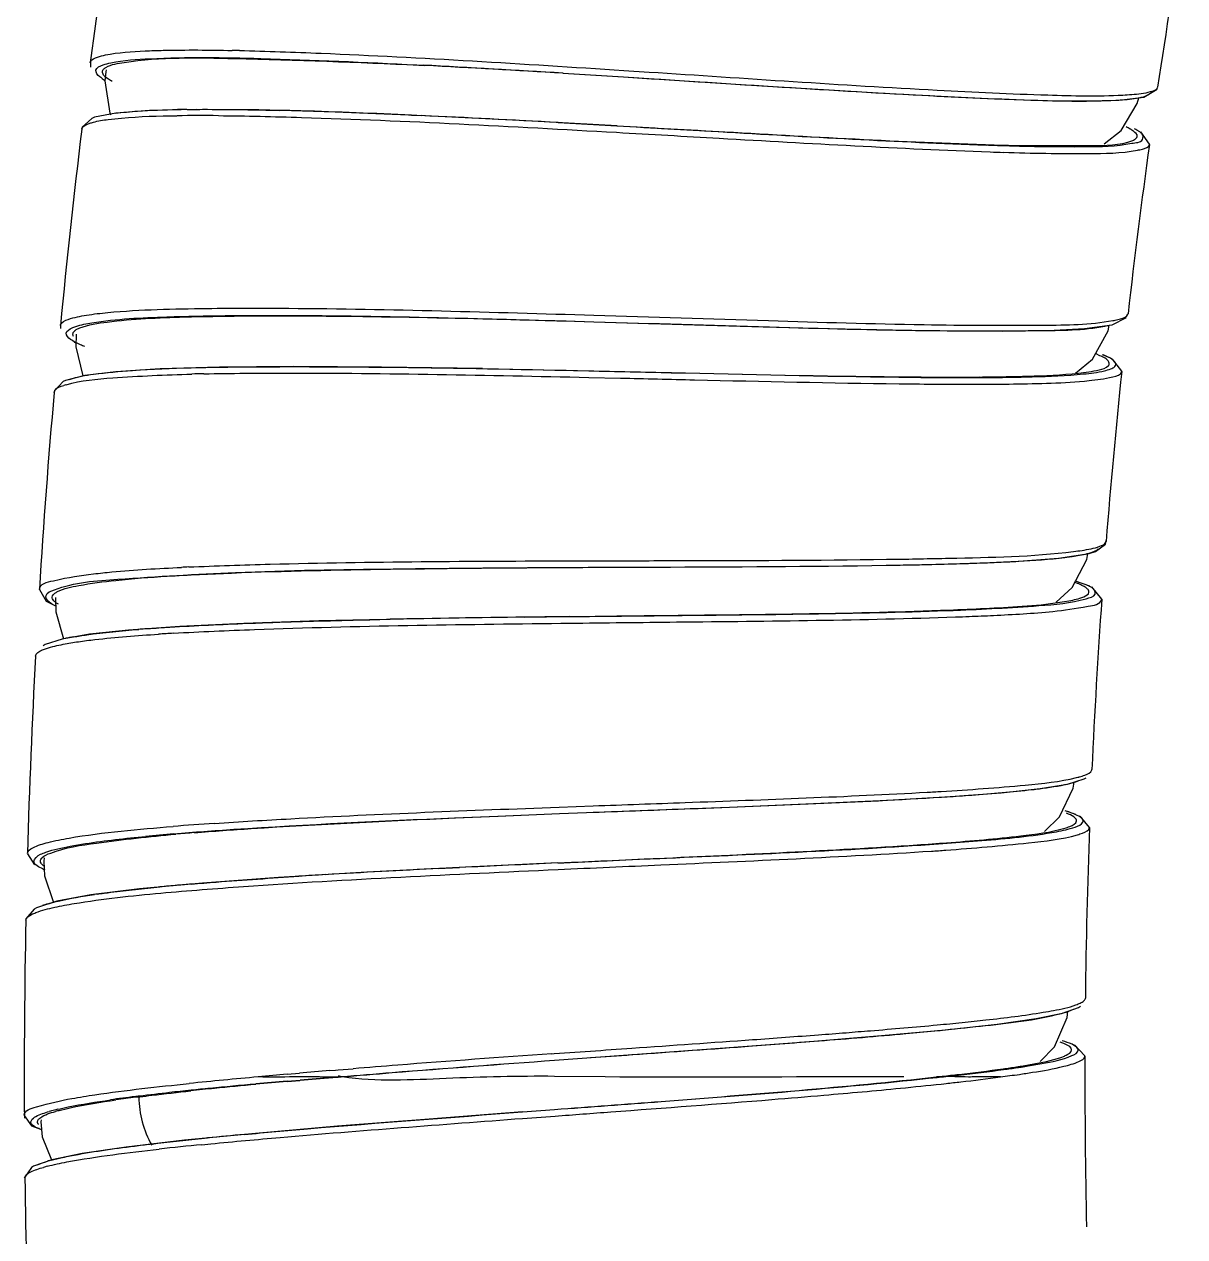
# Model space of a CAD drawing. Header units: millimetres. Extents: x 601 to 1195, y -13 to 407.
# Drawn here: x 904.29 to 915.97, y 303.06 to 315.25 of the extents above; entities that cross this region are included whole.
import ezdxf

# ---------------------------------------------------------------- set-up
doc = ezdxf.new("R2010")
doc.units = ezdxf.units.MM
doc.header["$LTSCALE"] = 0.1

msp = doc.modelspace()

# ---------------------------------------------------------------- linework, layer by layer
at = {"color": 7, "linetype": 'Continuous'}
for p, q in [((904.958, 314.859), (904.962, 314.871)), ((904.962, 314.871), (904.962, 314.815)), ((908.242, 314.838), (908.305, 314.835)), ((908.263, 314.835), (908.324, 314.832)), ((905.076, 314.703), (905.055, 314.717)), ((905.114, 314.767), (905.107, 314.679)), ((905.119, 314.787), (905.114, 314.767)), ((909.71, 314.754), (910.32, 314.717)), ((909.714, 314.754), (910.32, 314.717)), ((910.324, 314.782), (910.579, 314.766)), ((915.554, 314.514), (915.687, 314.595)), ((915.301, 314.483), (915.554, 314.514)), ((915.325, 314.178), (915.488, 314.451)), ((915.488, 314.451), (915.502, 314.507)), ((908.325, 314.326), (907.423, 314.364)), ((908.191, 314.332), (908.288, 314.328)), ((904.878, 314.211), (904.874, 314.186)), ((904.974, 314.3), (904.878, 314.211)), ((909.663, 314.258), (910.254, 314.225)), ((915.156, 314.044), (915.325, 314.178)), ((915.61, 314.04), (915.523, 314.165)), ((914.135, 314.032), (914.192, 314.03)), ((915.61, 314.036), (915.61, 314.04)), ((915.61, 314.036), (915.61, 314.039)), ((915.234, 312.224), (915.379, 312.297)), ((904.658, 312.217), (904.66, 312.226)), ((904.66, 312.226), (904.659, 312.189)), ((904.817, 312.131), (904.814, 312.004)), ((914.957, 312.187), (915.234, 312.224)), ((915.036, 311.88), (915.194, 312.163)), ((915.194, 312.163), (915.206, 312.22)), ((904.796, 312.051), (904.815, 312.044)), ((904.814, 312.004), (904.883, 311.711)), ((915.113, 311.915), (915.076, 311.932)), ((915.203, 311.896), (915.139, 311.923)), ((908.902, 311.785), (909.972, 311.763)), ((914.867, 311.738), (915.036, 311.88)), ((915.332, 311.759), (915.24, 311.881)), ((915.331, 311.755), (915.332, 311.759)), ((904.686, 311.655), (904.599, 311.561)), ((909.971, 311.697), (910.29, 311.69)), ((913.087, 311.703), (913.131, 311.702)), ((913.09, 311.699), (913.126, 311.699)), ((913.126, 311.699), (913.164, 311.698)), ((913.131, 311.702), (913.168, 311.702)), ((915.331, 311.755), (915.332, 311.757)), ((904.599, 311.561), (904.596, 311.543)), ((913.092, 311.633), (913.128, 311.632)), ((913.128, 311.632), (913.16, 311.632)), ((915.167, 310.02), (915.174, 310.056)), ((915.003, 309.927), (915.067, 309.946)), ((915.067, 309.946), (915.167, 310.02)), ((909.807, 309.853), (910.1, 309.853)), ((912.964, 309.808), (913.503, 309.819)), ((912.965, 309.868), (913.006, 309.868)), ((914.697, 309.879), (915.003, 309.927)), ((914.834, 309.584), (914.98, 309.867)), ((914.98, 309.867), (914.99, 309.925)), ((912.962, 309.808), (913.013, 309.809)), ((914.673, 309.438), (914.834, 309.584)), ((915.01, 309.597), (914.867, 309.649)), ((915.131, 309.467), (915.03, 309.59)), ((904.448, 309.565), (904.517, 309.447)), ((904.517, 309.447), (904.611, 309.402)), ((904.609, 309.485), (904.613, 309.339)), ((915.129, 309.458), (915.131, 309.467)), ((915.13, 309.462), (915.131, 309.468)), ((904.613, 309.339), (904.691, 309.069)), ((906.539, 309.225), (906.586, 309.226)), ((908.11, 309.268), (907.259, 309.248)), ((907.771, 309.261), (907.976, 309.265)), ((909.322, 309.287), (909.774, 309.292)), ((909.692, 309.225), (909.776, 309.226)), ((904.952, 309.114), (904.678, 309.067)), ((904.409, 308.894), (904.409, 308.894)), ((915.031, 307.752), (915.031, 307.755)), ((914.843, 307.567), (914.852, 307.629)), ((914.87, 307.633), (914.893, 307.641)), ((914.512, 307.563), (914.786, 307.608)), ((914.706, 307.279), (914.843, 307.567)), ((909.673, 307.377), (910.017, 307.39)), ((909.676, 307.312), (911.386, 307.377)), ((912.977, 307.447), (913.608, 307.483)), ((913.518, 307.478), (913.575, 307.481)), ((908.622, 307.269), (909.058, 307.287)), ((908.631, 307.268), (909.061, 307.287)), ((909.058, 307.287), (909.676, 307.312)), ((909.061, 307.287), (909.676, 307.312)), ((914.556, 307.133), (914.706, 307.279)), ((914.869, 307.302), (914.763, 307.34)), ((914.859, 307.271), (914.85, 307.278)), ((915.007, 307.172), (914.914, 307.286)), ((915.007, 307.172), (915.007, 307.173)), ((904.327, 306.908), (904.397, 306.796)), ((904.491, 306.835), (904.499, 306.688)), ((904.496, 306.866), (904.492, 306.835)), ((908.736, 306.773), (907.741, 306.722)), ((908.459, 306.759), (908.672, 306.77)), ((909.66, 306.816), (908.736, 306.773)), ((904.499, 306.688), (904.588, 306.42)), ((906.087, 306.613), (905.454, 306.555)), ((904.394, 306.353), (904.312, 306.254)), ((904.312, 306.254), (904.311, 306.224)), ((914.965, 305.455), (914.966, 305.457)), ((914.47, 305.251), (914.737, 305.305)), ((914.784, 305.263), (914.791, 305.325)), ((914.656, 304.969), (914.784, 305.263)), ((912.156, 305.018), (912.917, 305.08)), ((912.917, 305.08), (913.561, 305.139)), ((913.452, 305.128), (913.48, 305.131)), ((913.48, 305.131), (913.505, 305.133)), ((909.628, 304.833), (911.295, 304.954)), ((911.295, 304.954), (912.156, 305.018)), ((911.618, 304.977), (911.893, 304.998)), ((914.512, 304.82), (914.656, 304.969)), ((914.771, 304.992), (914.75, 305.001)), ((914.847, 304.986), (914.832, 304.994)), ((914.962, 304.877), (914.857, 304.988)), ((909.6, 304.897), (909.624, 304.899)), ((909.624, 304.899), (909.988, 304.925)), ((914.961, 304.864), (914.962, 304.877)), ((914.961, 304.869), (914.961, 304.875)), ((906.939, 304.692), (907.062, 304.703)), ((907.369, 304.729), (907.425, 304.733)), ((907.425, 304.733), (907.453, 304.736)), ((907.453, 304.736), (907.603, 304.748)), ((906.938, 304.622), (907.069, 304.633)), ((906.938, 304.619), (907.068, 304.63)), ((907.393, 304.658), (907.452, 304.663)), ((907.454, 304.665), (907.395, 304.664)), ((907.395, 304.661), (907.454, 304.665)), ((907.399, 304.661), (907.455, 304.666)), ((907.452, 304.663), (907.482, 304.665)), ((907.454, 304.665), (907.48, 304.668)), ((907.482, 304.665), (907.454, 304.665)), ((910.138, 304.665), (909.629, 304.671)), ((913.469, 304.665), (913.503, 304.669)), ((913.519, 304.665), (913.469, 304.665)), ((913.476, 304.661), (913.518, 304.665)), ((913.503, 304.669), (913.527, 304.672)), ((913.515, 304.594), (913.542, 304.597)), ((913.542, 304.597), (913.566, 304.599)), ((909.304, 304.313), (909.628, 304.338)), ((904.295, 304.277), (904.369, 304.174)), ((904.464, 304.233), (904.461, 304.214)), ((904.461, 304.214), (904.476, 304.064)), ((909.306, 304.248), (909.633, 304.272)), ((904.369, 304.174), (904.469, 304.136)), ((906.619, 304.098), (905.905, 304.028)), ((904.476, 304.064), (904.57, 303.831)), ((906.08, 303.984), (906.173, 303.993)), ((904.877, 303.895), (904.571, 303.831)), ((904.368, 303.756), (904.295, 303.649)), ((904.302, 303.65), (904.302, 303.651))]:
    msp.add_line(p, q, dxfattribs=at)
for points in [[(910.32, 314.717), (911.089, 314.668), (911.712, 314.628), (912.331, 314.59), (912.936, 314.554), (913.516, 314.522), (914.057, 314.497), (914.545, 314.48), (914.965, 314.475), (915.301, 314.483)], [(905.107, 314.679), (905.155, 314.352), (905.164, 314.335)], [(905.217, 314.354), (905.003, 314.311), (904.974, 314.3)], [(906.031, 314.391), (905.555, 314.38), (905.217, 314.354)], [(907.423, 314.364), (906.654, 314.386), (906.031, 314.391)], [(910.256, 314.225), (909.339, 314.275), (908.325, 314.326)], [(910.022, 312.256), (911.036, 312.226), (911.725, 312.206), (912.393, 312.188), (913.026, 312.174), (913.611, 312.164), (914.137, 312.162), (914.592, 312.168), (914.957, 312.187)], [(908.902, 311.785), (907.889, 311.8), (907.003, 311.805), (906.257, 311.8), (905.662, 311.782), (905.215, 311.754), (904.905, 311.716)], [(904.905, 311.716), (904.71, 311.666), (904.686, 311.655)], [(913.503, 309.819), (914.206, 309.844), (914.697, 309.879)], [(907.259, 309.248), (906.503, 309.223), (905.861, 309.192)], [(909.776, 309.292), (909.042, 309.283), (908.11, 309.268)], [(905.861, 309.192), (905.344, 309.156), (904.952, 309.114)], [(904.678, 309.067), (904.505, 309.012), (904.485, 309)], [(914.786, 307.608), (914.955, 307.661), (914.974, 307.672)], [(913.608, 307.483), (914.12, 307.522), (914.512, 307.563)], [(911.386, 307.377), (912.233, 307.412), (912.977, 307.447)], [(907.741, 306.722), (906.852, 306.669), (906.087, 306.613)], [(905.454, 306.555), (904.963, 306.494), (904.622, 306.431)], [(904.622, 306.431), (904.418, 306.365), (904.394, 306.353)], [(914.737, 305.305), (914.897, 305.364), (914.916, 305.376)], [(913.561, 305.139), (914.079, 305.196), (914.47, 305.251)], [(909.304, 304.313), (908.366, 304.242), (907.445, 304.169), (906.619, 304.098)], [(905.905, 304.028), (905.321, 303.96), (904.877, 303.895)], [(904.571, 303.831), (904.387, 303.767), (904.368, 303.756)]]:
    msp.add_lwpolyline(points, dxfattribs=at)
for centre, radius, start, end in [((982.961, 304.665), 78.666, 171.10877, 172.55481), ((982.961, 304.665), 68, 170.14043, 171.58648), ((905.86, 287.303), 27.685, 88.7597, 88.913), ((900.296, 162.832), 152.214, 86.45389, 86.98383), ((900.667, 166.439), 148.59, 86.50924, 87.04618), ((905.31, 315.056), 0.424, 236.4577, 237.7291), ((905.367, 315.148), 0.533, 237.7831, 240.3392), ((915.668, 314.619), 0.0252, 344.9386, 351.3647), ((906.066, 295.102), 19.226, 89.457, 90.6998), ((906.088, 300.521), 13.87, 90.6468, 91.0345), ((905.707, 268.416), 45.979, 88.294, 88.5654), ((904.987, 245.346), 69.061, 87.34119, 88.26702), ((901.072, 158.611), 155.884, 86.84051, 87.34671), ((915.029, 313.505), 0.79, 62.3445, 63.9006), ((915.113, 313.664), 0.61, 60.4687, 62.3527), ((982.961, 304.665), 78.666, 173.04543, 174.49148), ((915.163, 313.754), 0.507, 59.7339, 60.43), ((915.32, 352.411), 38.402, 267.9841, 268.2557), ((915.449, 354.503), 40.566, 267.9631, 268.1573), ((982.961, 304.665), 68, 172.0771, 173.52314), ((915.068, 313.244), 0.992, 280.1691, 281.5269), ((915.37, 312.339), 0.0253, 346.4337, 353.2227), ((906.657, 284.428), 27.311, 91.1647, 91.4174), ((913.728, 336.908), 25.208, 270.3832, 271.0013), ((913.799, 338.632), 26.937, 270.2119, 270.8775), ((982.961, 304.665), 68, 174.01377, 175.45981), ((982.961, 304.665), 78.667, 174.98208, 176.42813), ((904.886, 311.031), 0.616, 106.1893, 108.3012), ((913.837, 368.696), 57.068, 269.32, 270.0639), ((913.066, 332.718), 22.902, 272.1242, 272.5738), ((914.332, 313.425), 3.563, 276.8917, 277.2339), ((914.388, 312.985), 3.119, 277.2276, 277.8803), ((907.228, 281.735), 28.085, 92.6088, 92.7604), ((982.961, 304.665), 68, 175.95023, 177.39628), ((912.296, 346.457), 37.126, 271.9614, 272.1019), ((911.403, 136.813), 172.486, 90.6912, 91.13856), ((912.435, 344.226), 34.959, 272.0095, 272.2325), ((905.141, 307.09), 2.029, 101.0643, 102.3694), ((905.203, 306.776), 2.349, 100.8932, 101.0906), ((905.227, 306.651), 2.476, 100.5864, 100.8922), ((905.265, 306.449), 2.681, 100.1626, 100.5846), ((906.653, 293.984), 15.228, 94.4288, 94.5454), ((906.736, 292.911), 16.304, 94.2193, 94.4277), ((907.174, 285.437), 23.728, 93.3289, 93.6944), ((904.619, 308.634), 0.353, 113.3791, 114.7928), ((982.961, 304.665), 78.666, 176.9186, 178.36465), ((914.625, 308.711), 1.067, 283.7327, 284.8639), ((914.663, 308.566), 0.917, 284.8792, 285.4495), ((910.937, 351.155), 43.696, 273.1976, 273.3847), ((908.562, 272.604), 34.69, 93.8911, 94.5802), ((982.961, 304.665), 68, 177.88694, 179.33298), ((907.674, 284.736), 22.451, 94.789, 95.5205), ((908.218, 279.419), 27.79, 94.5671, 94.9519), ((910.834, 343.84), 36.923, 273.7918, 274.2518), ((910.756, 347.327), 40.48, 273.7699, 273.974), ((904.579, 306.904), 0.147, 229.3139, 231.5775), ((922.9, 14.118), 292.997, 92.58997, 92.78336), ((904.745, 307.327), 0.629, 245.2024, 247.2883), ((912.149, 225.097), 81.744, 93.38649, 93.57113), ((914.26, 188.939), 117.963, 92.81859, 93.37243), ((908.099, 281.166), 25.526, 95.0886, 95.4834), ((908.508, 276.59), 30.12, 94.8228, 95.0918), ((904.786, 305.586), 0.857, 107.6006, 109.8771), ((904.864, 305.341), 1.114, 106.4251, 107.641), ((906.157, 298.55), 8.033, 98.0824, 98.2661), ((904.707, 305.803), 0.627, 110.7549, 111.2843), ((904.728, 305.748), 0.685, 109.9356, 110.7503), ((982.961, 304.665), 78.666, 178.85527, 180.30131), ((904.344, 306.236), 0.0338, 171.2104, 178.6941), ((910.338, 338.79), 33.748, 275.3367, 275.7616), ((899.173, 477.722), 173.13, 274.1225, 274.34261), ((903.745, 417.28), 112.516, 274.3513, 274.49306), ((905.705, 389.278), 84.507, 274.46779, 275.06045), ((909.219, 349.08), 44.155, 275.1201, 275.502), ((901.036, 448.57), 143.982, 274.32458, 274.48244), ((914.475, 304.318), 0.736, 69.6659, 71.1423), ((914.534, 304.477), 0.566, 67.561, 69.6879), ((924.608, 90.291), 215.131, 94.00041, 94.41403), ((914.609, 305.225), 0.379, 292.679, 295.4292), ((982.961, 304.665), 68, 179.8236, 181.26965), ((912.825, 238.059), 66.892, 95.04753, 95.29868), ((914.764, 215.914), 89.122, 94.75958, 94.95813), ((917.893, 177.719), 127.445, 94.42912, 94.63114), ((912.487, 317.381), 12.819, 277.2848, 278.1409), ((912.812, 314.126), 9.473, 278.0543, 278.8681), ((912.669, 315.65), 11.01, 277.6971, 278.423), ((913.076, 312.414), 7.741, 278.8902, 279.0544), ((912.947, 313.752), 9.092, 278.4417, 278.587), ((913.164, 311.864), 7.184, 279.0536, 279.2828), ((913.108, 312.694), 8.022, 278.5801, 279.0696), ((911.311, 251.913), 52.958, 95.0512, 95.8074), ((911.8, 247.735), 57.094, 95.2017, 95.6663), ((911.696, 249.946), 54.879, 95.3016, 95.7406), ((913.717, 226.844), 78.073, 94.98105, 95.21234), ((913.483, 230.806), 74.103, 95.06772, 95.31007), ((915.97, 202.544), 102.473, 94.80087, 94.98351), ((916.243, 197.627), 107.398, 94.72588, 94.90055), ((907.248, 303.618), 1.076, 76.7284, 78.9922), ((909.249, 344.231), 39.866, 275.5543, 276.1432), ((907.32, 289.101), 15.485, 97.0837, 98.0154), ((907.271, 290.053), 14.527, 97.3376, 98.127), ((907.877, 284.708), 19.912, 96.9936, 97.1172), ((907.723, 286.603), 18.006, 97.2263, 97.3608), ((908.507, 279.498), 25.16, 96.2743, 96.971), ((909.546, 270.134), 34.582, 95.9318, 96.2904), ((910.273, 264.147), 40.607, 95.7471, 96.0855), ((910.393, 262.008), 42.752, 95.6775, 95.9349), ((902.875, 414.842), 110.765, 274.62813, 274.90046), ((906.3, 374.996), 70.772, 274.89341, 275.51908), ((905.116, 302.302), 2.095, 103.4389, 105.1019), ((905.069, 302.74), 1.643, 104.8671, 106.2157), ((904.99, 302.774), 1.606, 105.1401, 106.042), ((911.418, 251.183), 53.132, 95.3028, 95.702), ((909.644, 267.941), 36.219, 95.647, 96.3301), ((904.954, 302.105), 1.716, 104.4126, 105.7659), ((904.955, 302.388), 1.492, 105.1343, 106.6588), ((982.961, 304.665), 78.666, 180.73874, 182.08686)]:
    msp.add_arc(centre, radius, start, end, dxfattribs=at)
for points, knots in [([(905.032, 314.917), (905.058, 314.926), (905.215, 314.963), (905.377, 314.972), (905.51, 314.978)], [0, 0, 0, 0, 0.168935, 1, 1, 1, 1]), ([(905.51, 314.978), (905.571, 314.981), (905.863, 314.99), (906.155, 314.988), (906.385, 314.983)], [0, 0, 0, 0, 0.210017, 1, 1, 1, 1]), ([(906.459, 314.982), (906.733, 314.976), (908.022, 314.93), (909.31, 314.848), (910.324, 314.782)], [0, 0, 0, 0, 0.212229, 1, 1, 1, 1]), ([(905.055, 314.717), (905.035, 314.734), (904.986, 314.796), (905.06, 314.828), (905.088, 314.838)], [0, 0, 0, 0, 0.464583, 1, 1, 1, 1]), ([(905.088, 314.838), (905.114, 314.847), (905.269, 314.885), (905.429, 314.894), (905.56, 314.9)], [0, 0, 0, 0, 0.169086, 1, 1, 1, 1]), ([(905.09, 314.791), (905.097, 314.8), (905.16, 314.844), (905.237, 314.853), (905.3, 314.863)], [0, 0, 0, 0, 0.151989, 1, 1, 1, 1]), ([(905.3, 314.863), (905.666, 314.919), (906.661, 314.898), (907.646, 314.866), (908.263, 314.835)], [0, 0, 0, 0, 0.375117, 1, 1, 1, 1]), ([(905.56, 314.9), (905.931, 314.919), (906.826, 314.904), (907.719, 314.865), (908.242, 314.838)], [0, 0, 0, 0, 0.414695, 1, 1, 1, 1]), ([(905.081, 314.772), (905.082, 314.775), (905.084, 314.782), (905.088, 314.788), (905.09, 314.791)], [0, 0, 0, 0, 0.479769, 1, 1, 1, 1]), ([(905.084, 314.753), (905.083, 314.756), (905.081, 314.762), (905.081, 314.769), (905.081, 314.772)], [0, 0, 0, 0, 0.516034, 1, 1, 1, 1]), ([(905.179, 314.671), (905.167, 314.678), (905.132, 314.7), (905.093, 314.727), (905.084, 314.753)], [0, 0, 0, 0, 0.337587, 1, 1, 1, 1]), ([(910.32, 314.717), (911.323, 314.654), (912.711, 314.559), (914.362, 314.482), (915.011, 314.469), (915.271, 314.483)], [0, 0, 0, 0, 0.607836, 0.842033, 1, 1, 1, 1]), ([(910.579, 314.766), (911.545, 314.703), (912.88, 314.61), (914.468, 314.535), (915.091, 314.522), (915.342, 314.535)], [0, 0, 0, 0, 0.60869, 0.841785, 1, 1, 1, 1]), ([(915.342, 314.535), (915.372, 314.536), (915.466, 314.542), (915.561, 314.551), (915.622, 314.569)], [0, 0, 0, 0, 0.317723, 1, 1, 1, 1]), ([(915.622, 314.569), (915.632, 314.571), (915.657, 314.58), (915.688, 314.595), (915.692, 314.612)], [0, 0, 0, 0, 0.352544, 1, 1, 1, 1]), ([(915.271, 314.483), (915.301, 314.484), (915.395, 314.491), (915.49, 314.5), (915.551, 314.518)], [0, 0, 0, 0, 0.319303, 1, 1, 1, 1]), ([(915.551, 314.518), (915.562, 314.521), (915.579, 314.528), (915.596, 314.536), (915.603, 314.541)], [0, 0, 0, 0, 0.566238, 1, 1, 1, 1]), ([(905.138, 314.289), (905.182, 314.295), (905.413, 314.319), (905.644, 314.325), (905.831, 314.327)], [0, 0, 0, 0, 0.194995, 1, 1, 1, 1]), ([(905.325, 314.364), (905.361, 314.368), (905.532, 314.381), (905.703, 314.386), (905.838, 314.389)], [0, 0, 0, 0, 0.212817, 1, 1, 1, 1]), ([(905.932, 314.39), (906.001, 314.391), (906.309, 314.392), (906.618, 314.387), (906.858, 314.381)], [0, 0, 0, 0, 0.223413, 1, 1, 1, 1]), ([(906.248, 314.328), (906.527, 314.325), (907.862, 314.293), (909.195, 314.219), (910.25, 314.16)], [0, 0, 0, 0, 0.208726, 1, 1, 1, 1]), ([(904.874, 314.191), (904.875, 314.2), (904.889, 314.222), (904.911, 314.233), (904.924, 314.239)], [0, 0, 0, 0, 0.40697, 1, 1, 1, 1]), ([(904.924, 314.239), (904.929, 314.241), (904.939, 314.246), (904.949, 314.249), (904.955, 314.251)], [0, 0, 0, 0, 0.47591, 1, 1, 1, 1]), ([(904.955, 314.251), (904.966, 314.255), (905.026, 314.273), (905.088, 314.283), (905.138, 314.289)], [0, 0, 0, 0, 0.200788, 1, 1, 1, 1]), ([(910.254, 314.225), (910.616, 314.205), (911.909, 314.134), (913.202, 314.058), (914.135, 314.032)], [0, 0, 0, 0, 0.279782, 1, 1, 1, 1]), ([(910.256, 314.225), (910.597, 314.206), (911.834, 314.136), (913.072, 314.063), (913.97, 314.032)], [0, 0, 0, 0, 0.275464, 1, 1, 1, 1]), ([(910.25, 314.16), (910.595, 314.14), (911.847, 314.069), (913.1, 313.996), (914.008, 313.963)], [0, 0, 0, 0, 0.275478, 1, 1, 1, 1]), ([(914.192, 314.03), (914.469, 314.023), (914.88, 314.03), (915.312, 314.026), (915.443, 314.079)], [0, 0, 0, 0, 0.662337, 1, 1, 1, 1]), ([(915.487, 314.118), (915.49, 314.139), (915.456, 314.168), (915.429, 314.185), (915.418, 314.192)], [0, 0, 0, 0, 0.632509, 1, 1, 1, 1]), ([(915.433, 314.05), (915.471, 314.057), (915.547, 314.053), (915.55, 314.13), (915.538, 314.143)], [0, 0, 0, 0, 0.677396, 1, 1, 1, 1]), ([(915.443, 314.079), (915.454, 314.084), (915.472, 314.092), (915.486, 314.11), (915.487, 314.118)], [0, 0, 0, 0, 0.599715, 1, 1, 1, 1]), ([(915.513, 314.164), (915.505, 314.169), (915.488, 314.18), (915.47, 314.19), (915.461, 314.195)], [0, 0, 0, 0, 0.459256, 1, 1, 1, 1]), ([(915.538, 314.143), (915.534, 314.146), (915.526, 314.154), (915.518, 314.16), (915.513, 314.164)], [0, 0, 0, 0, 0.461724, 1, 1, 1, 1]), ([(914.145, 313.959), (914.427, 313.95), (914.874, 313.944), (915.326, 313.949), (915.489, 313.98)], [0, 0, 0, 0, 0.629602, 1, 1, 1, 1]), ([(914.151, 314.026), (914.42, 314.018), (914.846, 314.013), (915.277, 314.019), (915.433, 314.05)], [0, 0, 0, 0, 0.628383, 1, 1, 1, 1]), ([(915.489, 313.98), (915.506, 313.983), (915.547, 313.993), (915.603, 314.009), (915.61, 314.036)], [0, 0, 0, 0, 0.376329, 1, 1, 1, 1]), ([(904.92, 312.322), (904.991, 312.334), (905.394, 312.378), (905.799, 312.386), (906.131, 312.39)], [0, 0, 0, 0, 0.178881, 1, 1, 1, 1]), ([(906.131, 312.39), (906.406, 312.394), (907.704, 312.392), (909.001, 312.353), (910.024, 312.322)], [0, 0, 0, 0, 0.211628, 1, 1, 1, 1]), ([(904.66, 312.226), (904.671, 312.255), (904.772, 312.296), (904.858, 312.312), (904.92, 312.322)], [0, 0, 0, 0, 0.330465, 1, 1, 1, 1]), ([(904.808, 312.169), (904.822, 312.18), (904.924, 312.227), (905.036, 312.241), (905.129, 312.253)], [0, 0, 0, 0, 0.155133, 1, 1, 1, 1]), ([(904.976, 312.246), (905.224, 312.286), (905.869, 312.315), (907.55, 312.329), (908.982, 312.286), (910.022, 312.256)], [0, 0, 0, 0, 0.149522, 0.381986, 1, 1, 1, 1]), ([(905.129, 312.253), (905.386, 312.286), (906.028, 312.313), (907.659, 312.322), (909.032, 312.284), (910.022, 312.256)], [0, 0, 0, 0, 0.158748, 0.393082, 1, 1, 1, 1]), ([(910.022, 312.256), (910.611, 312.239), (911.721, 312.206), (913.228, 312.162), (914.363, 312.165), (914.987, 312.172), (915.204, 312.22)], [0, 0, 0, 0, 0.340977, 0.642814, 0.871035, 1, 1, 1, 1]), ([(910.024, 312.322), (910.609, 312.304), (911.715, 312.269), (913.222, 312.223), (914.375, 312.218), (915.012, 312.226), (915.243, 312.268)], [0, 0, 0, 0, 0.336465, 0.635884, 0.865355, 1, 1, 1, 1]), ([(915.266, 312.272), (915.284, 312.276), (915.327, 312.287), (915.387, 312.304), (915.394, 312.333)], [0, 0, 0, 0, 0.377607, 1, 1, 1, 1]), ([(904.761, 312.078), (904.74, 312.093), (904.69, 312.146), (904.752, 312.184), (904.776, 312.195)], [0, 0, 0, 0, 0.491668, 1, 1, 1, 1]), ([(904.776, 312.195), (904.788, 312.2), (904.853, 312.224), (904.921, 312.237), (904.976, 312.246)], [0, 0, 0, 0, 0.190625, 1, 1, 1, 1]), ([(904.784, 312.134), (904.785, 312.138), (904.788, 312.148), (904.794, 312.156), (904.798, 312.16)], [0, 0, 0, 0, 0.466863, 1, 1, 1, 1]), ([(904.791, 312.108), (904.788, 312.112), (904.785, 312.121), (904.784, 312.13), (904.784, 312.134)], [0, 0, 0, 0, 0.527805, 1, 1, 1, 1]), ([(904.798, 312.16), (904.799, 312.162), (904.803, 312.165), (904.806, 312.168), (904.808, 312.169)], [0, 0, 0, 0, 0.481182, 1, 1, 1, 1]), ([(904.904, 312.006), (904.889, 312.012), (904.84, 312.033), (904.791, 312.056), (904.761, 312.078)], [0, 0, 0, 0, 0.304489, 1, 1, 1, 1]), ([(914.947, 311.731), (915.017, 311.738), (915.111, 311.748), (915.215, 311.779), (915.259, 311.797), (915.278, 311.832), (915.235, 311.888), (915.185, 311.906), (915.146, 311.923)], [0, 0, 0, 0, 0.412747, 0.54593, 0.633114, 0.687263, 0.749596, 1, 1, 1, 1]), ([(915.206, 311.832), (915.207, 311.838), (915.192, 311.882), (915.146, 311.899), (915.113, 311.915)], [0, 0, 0, 0, 0.149338, 1, 1, 1, 1]), ([(904.751, 311.676), (904.828, 311.704), (905.04, 311.739), (905.644, 311.792), (906.703, 311.809), (908.232, 311.8), (909.368, 311.776), (909.972, 311.763)], [0, 0, 0, 0, 0.047048, 0.122184, 0.348621, 0.653401, 1, 1, 1, 1]), ([(909.972, 311.763), (910.249, 311.757), (911.287, 311.734), (912.325, 311.71), (913.087, 311.703)], [0, 0, 0, 0, 0.266606, 1, 1, 1, 1]), ([(909.972, 311.763), (910.249, 311.757), (911.288, 311.733), (912.328, 311.708), (913.09, 311.699)], [0, 0, 0, 0, 0.266142, 1, 1, 1, 1]), ([(914.897, 311.739), (914.966, 311.747), (915.065, 311.762), (915.177, 311.789), (915.199, 311.817)], [0, 0, 0, 0, 0.664186, 1, 1, 1, 1]), ([(915.199, 311.817), (915.201, 311.819), (915.204, 311.824), (915.205, 311.829), (915.206, 311.832)], [0, 0, 0, 0, 0.521873, 1, 1, 1, 1]), ([(904.715, 311.623), (904.867, 311.667), (905.293, 311.704), (905.715, 311.723), (905.981, 311.73)], [0, 0, 0, 0, 0.373182, 1, 1, 1, 1]), ([(906.102, 311.733), (906.376, 311.738), (907.665, 311.747), (908.955, 311.719), (909.971, 311.697)], [0, 0, 0, 0, 0.212519, 1, 1, 1, 1]), ([(910.29, 311.69), (910.539, 311.684), (911.473, 311.662), (912.407, 311.641), (913.092, 311.633)], [0, 0, 0, 0, 0.266245, 1, 1, 1, 1]), ([(913.164, 311.698), (913.229, 311.698), (913.474, 311.695), (913.719, 311.695), (913.899, 311.695)], [0, 0, 0, 0, 0.26539, 1, 1, 1, 1]), ([(913.168, 311.702), (913.233, 311.701), (913.476, 311.7), (913.719, 311.699), (913.897, 311.701)], [0, 0, 0, 0, 0.266037, 1, 1, 1, 1]), ([(913.901, 311.628), (914.014, 311.628), (914.382, 311.632), (914.75, 311.639), (915.003, 311.664)], [0, 0, 0, 0, 0.309641, 1, 1, 1, 1]), ([(914.169, 311.704), (914.242, 311.705), (914.485, 311.711), (914.728, 311.721), (914.897, 311.739)], [0, 0, 0, 0, 0.300787, 1, 1, 1, 1]), ([(914.212, 311.698), (914.285, 311.699), (914.53, 311.705), (914.776, 311.714), (914.947, 311.731)], [0, 0, 0, 0, 0.299616, 1, 1, 1, 1]), ([(915.003, 311.664), (915.083, 311.672), (915.181, 311.686), (915.324, 311.721), (915.332, 311.755)], [0, 0, 0, 0, 0.69968, 1, 1, 1, 1]), ([(904.596, 311.546), (904.597, 311.553), (904.615, 311.592), (904.66, 311.605), (904.693, 311.616)], [0, 0, 0, 0, 0.165068, 1, 1, 1, 1]), ([(913.006, 309.868), (913.203, 309.871), (913.817, 309.884), (914.433, 309.895), (914.848, 309.946)], [0, 0, 0, 0, 0.320118, 1, 1, 1, 1]), ([(914.816, 309.895), (914.84, 309.898), (914.916, 309.91), (914.993, 309.924), (915.042, 309.943)], [0, 0, 0, 0, 0.313911, 1, 1, 1, 1]), ([(914.848, 309.946), (914.876, 309.95), (914.965, 309.962), (915.054, 309.978), (915.111, 309.999)], [0, 0, 0, 0, 0.317611, 1, 1, 1, 1]), ([(915.042, 309.943), (915.053, 309.947), (915.071, 309.955), (915.088, 309.967), (915.094, 309.973)], [0, 0, 0, 0, 0.576715, 1, 1, 1, 1]), ([(915.173, 310.041), (915.173, 310.042), (915.174, 310.044), (915.174, 310.047), (915.175, 310.048)], [0, 0, 0, 0, 0.505784, 1, 1, 1, 1]), ([(905.95, 309.791), (906.223, 309.803), (907.508, 309.845), (908.794, 309.85), (909.807, 309.853)], [0, 0, 0, 0, 0.212551, 1, 1, 1, 1]), ([(910.1, 309.853), (910.355, 309.854), (911.31, 309.856), (912.265, 309.858), (912.965, 309.868)], [0, 0, 0, 0, 0.266558, 1, 1, 1, 1]), ([(913.013, 309.809), (913.094, 309.81), (913.395, 309.816), (913.696, 309.823), (913.915, 309.832)], [0, 0, 0, 0, 0.270547, 1, 1, 1, 1]), ([(914.094, 309.839), (914.16, 309.842), (914.382, 309.853), (914.604, 309.868), (914.76, 309.887)], [0, 0, 0, 0, 0.295304, 1, 1, 1, 1]), ([(904.448, 309.566), (904.451, 309.621), (904.704, 309.682), (904.856, 309.707), (904.991, 309.722)], [0, 0, 0, 0, 0.287356, 1, 1, 1, 1]), ([(904.598, 309.562), (904.8, 309.638), (905.421, 309.682), (906.55, 309.752), (908.078, 309.774), (909.207, 309.784), (909.807, 309.787)], [0, 0, 0, 0, 0.123963, 0.350895, 0.654869, 1, 1, 1, 1]), ([(904.629, 309.543), (904.695, 309.576), (904.894, 309.617), (905.261, 309.666), (905.775, 309.703), (906.696, 309.747), (908.055, 309.774), (909.197, 309.783), (909.807, 309.787)], [0, 0, 0, 0, 0.042917, 0.115189, 0.215207, 0.340007, 0.647766, 1, 1, 1, 1]), ([(904.991, 309.722), (905.053, 309.729), (905.347, 309.759), (905.642, 309.776), (905.876, 309.787)], [0, 0, 0, 0, 0.209742, 1, 1, 1, 1]), ([(909.807, 309.787), (910.087, 309.788), (911.139, 309.792), (912.191, 309.796), (912.962, 309.808)], [0, 0, 0, 0, 0.266614, 1, 1, 1, 1]), ([(914.913, 309.615), (914.904, 309.619), (914.885, 309.627), (914.866, 309.635), (914.856, 309.639)], [0, 0, 0, 0, 0.473123, 1, 1, 1, 1]), ([(914.946, 309.599), (914.941, 309.601), (914.93, 309.607), (914.919, 309.612), (914.913, 309.615)], [0, 0, 0, 0, 0.476513, 1, 1, 1, 1]), ([(914.976, 309.579), (914.972, 309.582), (914.962, 309.589), (914.952, 309.595), (914.946, 309.599)], [0, 0, 0, 0, 0.465027, 1, 1, 1, 1]), ([(914.973, 309.472), (915.006, 309.482), (915.084, 309.493), (915.058, 309.562), (915.043, 309.574)], [0, 0, 0, 0, 0.634035, 1, 1, 1, 1]), ([(915.002, 309.538), (915.003, 309.545), (914.997, 309.562), (914.984, 309.573), (914.976, 309.579)], [0, 0, 0, 0, 0.41539, 1, 1, 1, 1]), ([(915.024, 309.587), (915.019, 309.59), (915.006, 309.597), (914.994, 309.603), (914.987, 309.606)], [0, 0, 0, 0, 0.469415, 1, 1, 1, 1]), ([(915.043, 309.574), (915.04, 309.576), (915.034, 309.581), (915.028, 309.585), (915.024, 309.587)], [0, 0, 0, 0, 0.476607, 1, 1, 1, 1]), ([(904.539, 309.443), (904.522, 309.457), (904.49, 309.527), (904.567, 309.55), (904.598, 309.562)], [0, 0, 0, 0, 0.401044, 1, 1, 1, 1]), ([(904.576, 309.488), (904.577, 309.496), (904.586, 309.514), (904.601, 309.526), (904.61, 309.532)], [0, 0, 0, 0, 0.426435, 1, 1, 1, 1]), ([(904.594, 309.45), (904.588, 309.456), (904.579, 309.467), (904.576, 309.482), (904.576, 309.488)], [0, 0, 0, 0, 0.553113, 1, 1, 1, 1]), ([(904.638, 309.416), (904.63, 309.421), (904.614, 309.432), (904.599, 309.444), (904.594, 309.45)], [0, 0, 0, 0, 0.551084, 1, 1, 1, 1]), ([(904.61, 309.532), (904.613, 309.534), (904.619, 309.538), (904.626, 309.541), (904.629, 309.543)], [0, 0, 0, 0, 0.480226, 1, 1, 1, 1]), ([(913.657, 309.356), (913.938, 309.366), (914.376, 309.392), (914.819, 309.426), (914.973, 309.472)], [0, 0, 0, 0, 0.636302, 1, 1, 1, 1]), ([(913.685, 309.362), (913.806, 309.367), (914.179, 309.386), (914.553, 309.405), (914.801, 309.452)], [0, 0, 0, 0, 0.324342, 1, 1, 1, 1]), ([(914.638, 309.344), (914.757, 309.356), (914.9, 309.382), (915.115, 309.414), (915.13, 309.462)], [0, 0, 0, 0, 0.704452, 1, 1, 1, 1]), ([(914.801, 309.452), (914.852, 309.461), (914.917, 309.473), (915.001, 309.515), (915.002, 309.538)], [0, 0, 0, 0, 0.687109, 1, 1, 1, 1]), ([(904.578, 309.417), (904.57, 309.421), (904.557, 309.429), (904.545, 309.438), (904.539, 309.443)], [0, 0, 0, 0, 0.536689, 1, 1, 1, 1]), ([(909.774, 309.292), (910.14, 309.297), (911.443, 309.313), (912.748, 309.324), (913.685, 309.362)], [0, 0, 0, 0, 0.280356, 1, 1, 1, 1]), ([(909.776, 309.292), (910.125, 309.296), (911.389, 309.31), (912.653, 309.321), (913.566, 309.352)], [0, 0, 0, 0, 0.276821, 1, 1, 1, 1]), ([(913.797, 309.294), (913.879, 309.297), (914.159, 309.309), (914.44, 309.325), (914.638, 309.344)], [0, 0, 0, 0, 0.290687, 1, 1, 1, 1]), ([(905.536, 309.171), (905.611, 309.177), (905.945, 309.199), (906.279, 309.214), (906.539, 309.225)], [0, 0, 0, 0, 0.223901, 1, 1, 1, 1]), ([(905.796, 309.125), (906.067, 309.141), (907.366, 309.197), (908.665, 309.213), (909.692, 309.225)], [0, 0, 0, 0, 0.209572, 1, 1, 1, 1]), ([(906.586, 309.226), (906.679, 309.23), (907.074, 309.244), (907.469, 309.254), (907.771, 309.261)], [0, 0, 0, 0, 0.235744, 1, 1, 1, 1]), ([(909.776, 309.226), (910.136, 309.23), (911.431, 309.245), (912.727, 309.256), (913.661, 309.289)], [0, 0, 0, 0, 0.277863, 1, 1, 1, 1]), ([(904.792, 309.088), (904.835, 309.096), (905.053, 309.13), (905.272, 309.15), (905.446, 309.164)], [0, 0, 0, 0, 0.202185, 1, 1, 1, 1]), ([(904.84, 309.04), (904.895, 309.048), (905.162, 309.081), (905.431, 309.102), (905.645, 309.116)], [0, 0, 0, 0, 0.205789, 1, 1, 1, 1]), ([(904.479, 308.958), (904.492, 308.963), (904.56, 308.988), (904.63, 309.003), (904.687, 309.014)], [0, 0, 0, 0, 0.195031, 1, 1, 1, 1]), ([(914.907, 307.682), (914.925, 307.687), (914.967, 307.701), (915.027, 307.723), (915.031, 307.752)], [0, 0, 0, 0, 0.379747, 1, 1, 1, 1]), ([(913.517, 307.535), (913.799, 307.552), (914.253, 307.585), (914.709, 307.633), (914.878, 307.674)], [0, 0, 0, 0, 0.618834, 1, 1, 1, 1]), ([(914.432, 307.554), (914.48, 307.559), (914.626, 307.579), (914.774, 307.601), (914.87, 307.633)], [0, 0, 0, 0, 0.321663, 1, 1, 1, 1]), ([(910.017, 307.39), (910.325, 307.401), (911.444, 307.442), (912.564, 307.482), (913.374, 307.527)], [0, 0, 0, 0, 0.274981, 1, 1, 1, 1]), ([(913.575, 307.481), (913.658, 307.487), (913.944, 307.506), (914.23, 307.53), (914.432, 307.554)], [0, 0, 0, 0, 0.288966, 1, 1, 1, 1]), ([(906.208, 307.214), (906.464, 307.231), (907.618, 307.3), (908.774, 307.344), (909.673, 307.377)], [0, 0, 0, 0, 0.221683, 1, 1, 1, 1]), ([(910.016, 307.325), (910.342, 307.337), (911.509, 307.382), (912.677, 307.425), (913.518, 307.478)], [0, 0, 0, 0, 0.278761, 1, 1, 1, 1]), ([(905.8, 307.109), (906.001, 307.126), (906.941, 307.194), (907.882, 307.238), (908.622, 307.269)], [0, 0, 0, 0, 0.214128, 1, 1, 1, 1]), ([(906.006, 307.12), (906.196, 307.136), (907.071, 307.197), (907.946, 307.239), (908.631, 307.268)], [0, 0, 0, 0, 0.218436, 1, 1, 1, 1]), ([(914.941, 307.227), (914.944, 307.235), (914.937, 307.27), (914.867, 307.303), (914.81, 307.326), (914.772, 307.338)], [0, 0, 0, 0, 0.122482, 0.437182, 1, 1, 1, 1]), ([(914.876, 307.239), (914.877, 307.244), (914.873, 307.257), (914.864, 307.266), (914.859, 307.271)], [0, 0, 0, 0, 0.437008, 1, 1, 1, 1]), ([(904.534, 307.022), (904.604, 307.04), (905.02, 307.12), (905.443, 307.155), (905.792, 307.183)], [0, 0, 0, 0, 0.171361, 1, 1, 1, 1]), ([(913.571, 307.019), (913.82, 307.037), (914.216, 307.074), (914.615, 307.123), (914.759, 307.166)], [0, 0, 0, 0, 0.624441, 1, 1, 1, 1]), ([(913.576, 307.014), (913.692, 307.022), (914.059, 307.051), (914.428, 307.084), (914.676, 307.13)], [0, 0, 0, 0, 0.314941, 1, 1, 1, 1]), ([(914.676, 307.13), (914.739, 307.142), (914.824, 307.162), (914.929, 307.198), (914.941, 307.227)], [0, 0, 0, 0, 0.675154, 1, 1, 1, 1]), ([(914.759, 307.166), (914.776, 307.171), (914.817, 307.185), (914.875, 307.21), (914.876, 307.239)], [0, 0, 0, 0, 0.382223, 1, 1, 1, 1]), ([(914.886, 307.099), (914.903, 307.105), (914.945, 307.119), (915.005, 307.142), (915.007, 307.172)], [0, 0, 0, 0, 0.381835, 1, 1, 1, 1]), ([(904.327, 306.911), (904.328, 306.936), (904.411, 306.991), (904.482, 307.008), (904.534, 307.022)], [0, 0, 0, 0, 0.323082, 1, 1, 1, 1]), ([(904.561, 306.916), (904.708, 306.972), (905.133, 307.035), (905.553, 307.082), (905.82, 307.105)], [0, 0, 0, 0, 0.369675, 1, 1, 1, 1]), ([(904.757, 306.984), (904.808, 306.994), (905.059, 307.036), (905.313, 307.063), (905.515, 307.083)], [0, 0, 0, 0, 0.202916, 1, 1, 1, 1]), ([(909.66, 306.816), (910.025, 306.833), (911.331, 306.891), (912.637, 306.946), (913.576, 307.014)], [0, 0, 0, 0, 0.279486, 1, 1, 1, 1]), ([(913.562, 306.945), (913.84, 306.964), (914.281, 307.003), (914.726, 307.054), (914.886, 307.099)], [0, 0, 0, 0, 0.626685, 1, 1, 1, 1]), ([(904.481, 306.756), (904.446, 306.772), (904.347, 306.822), (904.43, 306.889), (904.459, 306.903)], [0, 0, 0, 0, 0.544361, 1, 1, 1, 1]), ([(904.459, 306.903), (904.476, 306.911), (904.573, 306.948), (904.674, 306.969), (904.757, 306.984)], [0, 0, 0, 0, 0.183105, 1, 1, 1, 1]), ([(909.66, 306.816), (909.99, 306.831), (911.196, 306.887), (912.402, 306.94), (913.276, 306.998)], [0, 0, 0, 0, 0.274463, 1, 1, 1, 1]), ([(909.663, 306.75), (910.008, 306.766), (911.26, 306.822), (912.512, 306.876), (913.418, 306.935)], [0, 0, 0, 0, 0.27543, 1, 1, 1, 1]), ([(904.458, 306.836), (904.459, 306.841), (904.462, 306.853), (904.469, 306.862), (904.473, 306.866)], [0, 0, 0, 0, 0.459661, 1, 1, 1, 1]), ([(904.483, 306.793), (904.476, 306.799), (904.464, 306.812), (904.458, 306.829), (904.458, 306.836)], [0, 0, 0, 0, 0.565242, 1, 1, 1, 1]), ([(905.668, 306.513), (905.945, 306.538), (907.275, 306.641), (908.609, 306.702), (909.663, 306.75)], [0, 0, 0, 0, 0.208824, 1, 1, 1, 1]), ([(905.976, 306.604), (906.059, 306.611), (906.42, 306.64), (906.78, 306.664), (907.058, 306.682)], [0, 0, 0, 0, 0.231583, 1, 1, 1, 1]), ([(905.027, 306.503), (905.074, 306.509), (905.284, 306.537), (905.495, 306.56), (905.66, 306.575)], [0, 0, 0, 0, 0.221673, 1, 1, 1, 1]), ([(904.549, 306.41), (904.578, 306.418), (904.727, 306.457), (904.879, 306.481), (905.002, 306.499)], [0, 0, 0, 0, 0.195733, 1, 1, 1, 1]), ([(904.601, 306.37), (904.666, 306.385), (905.019, 306.449), (905.377, 306.486), (905.668, 306.513)], [0, 0, 0, 0, 0.186575, 1, 1, 1, 1]), ([(904.369, 306.298), (904.383, 306.305), (904.457, 306.337), (904.537, 306.356), (904.601, 306.37)], [0, 0, 0, 0, 0.187382, 1, 1, 1, 1]), ([(914.914, 305.407), (914.927, 305.413), (914.949, 305.424), (914.965, 305.446), (914.966, 305.455)], [0, 0, 0, 0, 0.614509, 1, 1, 1, 1]), ([(913.505, 305.133), (913.64, 305.147), (914.048, 305.191), (914.46, 305.234), (914.726, 305.304)], [0, 0, 0, 0, 0.330501, 1, 1, 1, 1]), ([(913.726, 305.213), (913.806, 305.221), (914.079, 305.25), (914.352, 305.283), (914.543, 305.315)], [0, 0, 0, 0, 0.293886, 1, 1, 1, 1]), ([(914.543, 305.315), (914.577, 305.32), (914.688, 305.34), (914.798, 305.363), (914.871, 305.389)], [0, 0, 0, 0, 0.311989, 1, 1, 1, 1]), ([(914.871, 305.389), (914.879, 305.392), (914.893, 305.398), (914.908, 305.404), (914.914, 305.407)], [0, 0, 0, 0, 0.531815, 1, 1, 1, 1]), ([(912.56, 305.11), (912.641, 305.117), (912.947, 305.141), (913.253, 305.167), (913.477, 305.188)], [0, 0, 0, 0, 0.26694, 1, 1, 1, 1]), ([(909.988, 304.925), (910.127, 304.935), (910.671, 304.973), (911.214, 305.011), (911.619, 305.04)], [0, 0, 0, 0, 0.255945, 1, 1, 1, 1]), ([(909.989, 304.859), (910.128, 304.869), (910.671, 304.908), (911.215, 304.947), (911.618, 304.977)], [0, 0, 0, 0, 0.256073, 1, 1, 1, 1]), ([(914.83, 304.879), (914.856, 304.89), (914.926, 304.926), (914.868, 304.975), (914.847, 304.986)], [0, 0, 0, 0, 0.538563, 1, 1, 1, 1]), ([(907.48, 304.668), (907.652, 304.682), (908.367, 304.741), (909.084, 304.794), (909.628, 304.833)], [0, 0, 0, 0, 0.239905, 1, 1, 1, 1]), ([(907.482, 304.665), (907.653, 304.68), (908.368, 304.74), (909.084, 304.793), (909.628, 304.833)], [0, 0, 0, 0, 0.239561, 1, 1, 1, 1]), ([(914.322, 304.774), (914.37, 304.782), (914.516, 304.809), (914.663, 304.837), (914.755, 304.875)], [0, 0, 0, 0, 0.3278, 1, 1, 1, 1]), ([(914.372, 304.773), (914.424, 304.781), (914.578, 304.809), (914.735, 304.837), (914.83, 304.879)], [0, 0, 0, 0, 0.333156, 1, 1, 1, 1]), ([(914.749, 304.772), (914.801, 304.784), (914.87, 304.804), (914.955, 304.844), (914.961, 304.869)], [0, 0, 0, 0, 0.676963, 1, 1, 1, 1]), ([(913.519, 304.665), (913.576, 304.672), (913.784, 304.694), (913.993, 304.719), (914.144, 304.739)], [0, 0, 0, 0, 0.273935, 1, 1, 1, 1]), ([(913.527, 304.672), (913.583, 304.678), (913.787, 304.701), (913.992, 304.726), (914.139, 304.747)], [0, 0, 0, 0, 0.275296, 1, 1, 1, 1]), ([(914.302, 304.691), (914.346, 304.698), (914.496, 304.72), (914.646, 304.746), (914.749, 304.772)], [0, 0, 0, 0, 0.297242, 1, 1, 1, 1]), ([(904.774, 304.448), (904.851, 304.462), (905.242, 304.524), (905.636, 304.567), (905.952, 304.599)], [0, 0, 0, 0, 0.198403, 1, 1, 1, 1]), ([(909.629, 304.671), (909.265, 304.674), (908.556, 304.656), (907.84, 304.614), (907.496, 304.665)], [0, 0, 0, 0, 0.512082, 1, 1, 1, 1]), ([(909.628, 304.338), (909.986, 304.365), (911.267, 304.463), (912.549, 304.562), (913.469, 304.665)], [0, 0, 0, 0, 0.279036, 1, 1, 1, 1]), ([(909.628, 304.338), (909.985, 304.364), (911.269, 304.461), (912.553, 304.56), (913.476, 304.661)], [0, 0, 0, 0, 0.278187, 1, 1, 1, 1]), ([(913.139, 304.665), (912.928, 304.666), (911.928, 304.666), (910.927, 304.659), (910.138, 304.665)], [0, 0, 0, 0, 0.211331, 1, 1, 1, 1]), ([(913.868, 304.665), (913.842, 304.665), (913.725, 304.662), (913.609, 304.673), (913.518, 304.665)], [0, 0, 0, 0, 0.222775, 1, 1, 1, 1]), ([(913.566, 304.599), (913.615, 304.605), (913.797, 304.625), (913.979, 304.647), (914.112, 304.665)], [0, 0, 0, 0, 0.270336, 1, 1, 1, 1]), ([(904.295, 304.28), (904.296, 304.329), (904.519, 304.394), (904.654, 304.427), (904.774, 304.448)], [0, 0, 0, 0, 0.289275, 1, 1, 1, 1]), ([(905.458, 304.466), (905.497, 304.471), (905.668, 304.492), (905.838, 304.511), (905.969, 304.525)], [0, 0, 0, 0, 0.233937, 1, 1, 1, 1]), ([(904.629, 304.34), (904.665, 304.348), (904.841, 304.386), (905.019, 304.414), (905.161, 304.434)], [0, 0, 0, 0, 0.203077, 1, 1, 1, 1]), ([(904.647, 304.328), (904.684, 304.338), (904.872, 304.382), (905.063, 304.412), (905.217, 304.434)], [0, 0, 0, 0, 0.195673, 1, 1, 1, 1]), ([(909.633, 304.272), (909.82, 304.286), (910.547, 304.34), (911.273, 304.394), (911.813, 304.438)], [0, 0, 0, 0, 0.257082, 1, 1, 1, 1]), ([(904.364, 304.201), (904.357, 304.218), (904.38, 304.25), (904.404, 304.263), (904.413, 304.268)], [0, 0, 0, 0, 0.638451, 1, 1, 1, 1]), ([(904.428, 304.213), (904.428, 304.216), (904.43, 304.224), (904.433, 304.23), (904.435, 304.233)], [0, 0, 0, 0, 0.474564, 1, 1, 1, 1]), ([(904.431, 304.201), (904.43, 304.203), (904.429, 304.207), (904.428, 304.211), (904.428, 304.213)], [0, 0, 0, 0, 0.509368, 1, 1, 1, 1]), ([(904.435, 304.233), (904.441, 304.242), (904.492, 304.285), (904.557, 304.302), (904.61, 304.318)], [0, 0, 0, 0, 0.154981, 1, 1, 1, 1]), ([(906.173, 303.993), (906.405, 304.016), (907.448, 304.11), (908.493, 304.187), (909.306, 304.248)], [0, 0, 0, 0, 0.222379, 1, 1, 1, 1]), ([(906.508, 304.087), (906.72, 304.107), (907.652, 304.189), (908.584, 304.259), (909.304, 304.313)], [0, 0, 0, 0, 0.228038, 1, 1, 1, 1]), ([(904.413, 304.158), (904.402, 304.164), (904.383, 304.176), (904.368, 304.193), (904.364, 304.201)], [0, 0, 0, 0, 0.58965, 1, 1, 1, 1]), ([(904.451, 304.141), (904.444, 304.144), (904.431, 304.149), (904.419, 304.155), (904.413, 304.158)], [0, 0, 0, 0, 0.527451, 1, 1, 1, 1]), ([(904.44, 304.187), (904.438, 304.19), (904.434, 304.194), (904.432, 304.199), (904.431, 304.201)], [0, 0, 0, 0, 0.526709, 1, 1, 1, 1]), ([(904.679, 303.856), (904.732, 303.867), (904.999, 303.919), (905.269, 303.954), (905.486, 303.981)], [0, 0, 0, 0, 0.197088, 1, 1, 1, 1]), ([(905.486, 303.981), (905.536, 303.987), (905.754, 304.012), (905.972, 304.035), (906.139, 304.052)], [0, 0, 0, 0, 0.232059, 1, 1, 1, 1]), ([(904.527, 303.767), (904.592, 303.784), (904.964, 303.861), (905.341, 303.904), (905.651, 303.939)], [0, 0, 0, 0, 0.177196, 1, 1, 1, 1]), ([(904.302, 303.651), (904.301, 303.67), (904.328, 303.693), (904.352, 303.706), (904.36, 303.71)], [0, 0, 0, 0, 0.650315, 1, 1, 1, 1])]:
    msp.add_open_spline(points, degree=3, knots=knots, dxfattribs=at)
for points in [[(904.962, 314.871), (904.975, 314.896), (905.006, 314.907), (905.032, 314.917)], [(905.209, 314.352), (905.248, 314.357), (905.286, 314.361), (905.325, 314.364)], [(915.111, 309.999), (915.134, 310.007), (915.164, 310.018), (915.173, 310.041)], [(904.687, 309.014), (904.738, 309.024), (904.789, 309.032), (904.84, 309.04)], [(904.409, 308.894), (904.41, 308.923), (904.445, 308.942), (904.472, 308.954)], [(914.85, 307.278), (914.828, 307.294), (914.803, 307.305), (914.777, 307.316)], [(904.473, 306.866), (904.496, 306.891), (904.529, 306.904), (904.561, 306.916)], [(904.311, 306.241), (904.315, 306.268), (904.345, 306.285), (904.369, 306.298)], [(914.726, 305.304), (914.766, 305.315), (914.807, 305.327), (914.845, 305.345)], [(914.832, 304.994), (914.8, 305.008), (914.767, 305.019), (914.733, 305.028)], [(914.828, 304.937), (914.828, 304.963), (914.795, 304.98), (914.771, 304.992)], [(914.772, 304.883), (914.795, 304.894), (914.828, 304.911), (914.828, 304.937)], [(907.006, 304.665), (906.887, 304.664), (906.767, 304.662), (906.648, 304.665)], [(907.264, 304.665), (907.178, 304.668), (907.092, 304.667), (907.006, 304.665)], [(907.395, 304.663), (907.351, 304.663), (907.308, 304.664), (907.264, 304.665)], [(914.112, 304.665), (914.031, 304.666), (913.949, 304.666), (913.868, 304.665)], [(905.448, 304.462), (905.448, 304.295), (905.494, 304.124), (905.577, 303.98)], [(904.413, 304.268), (904.454, 304.29), (904.5, 304.305), (904.546, 304.318)], [(904.566, 303.828), (904.603, 303.838), (904.641, 303.847), (904.679, 303.856)], [(904.36, 303.71), (904.401, 303.73), (904.444, 303.744), (904.488, 303.756)], [(904.429, 303.781), (904.461, 303.796), (904.494, 303.807), (904.528, 303.817)]]:
    msp.add_open_spline(points, degree=3, dxfattribs=at)

doc.saveas('drawing.dxf')
